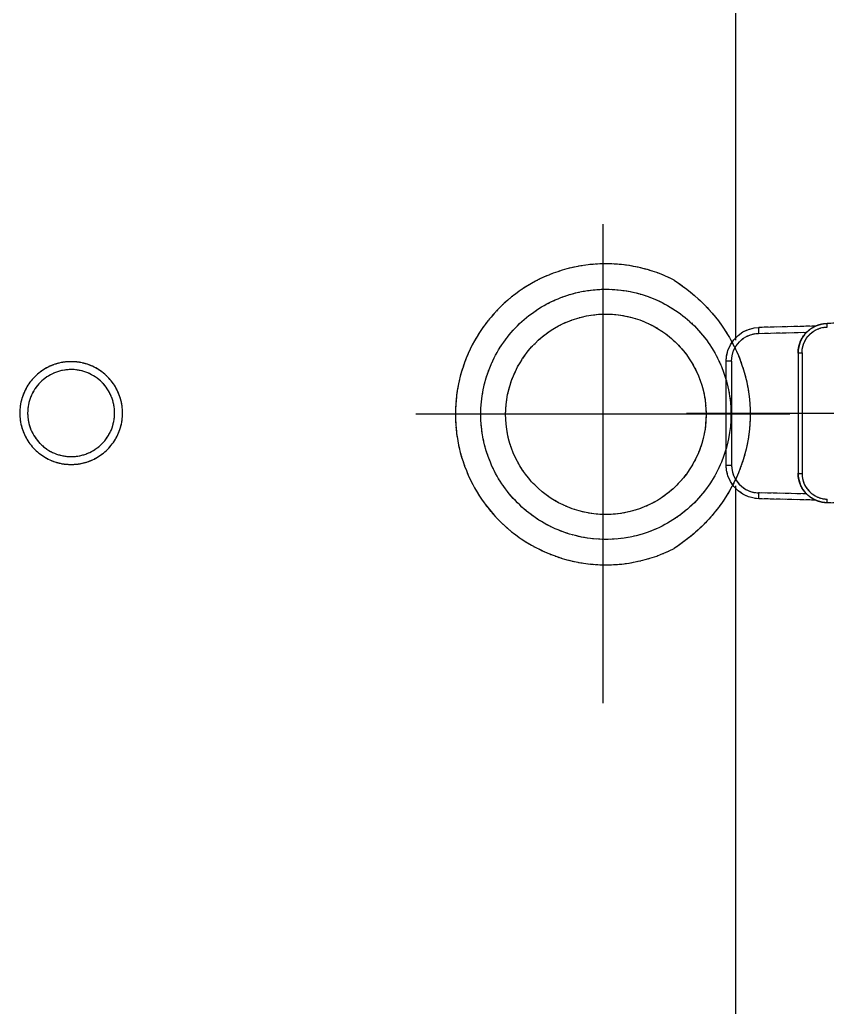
# Model space of a CAD drawing. Header units: millimetres. Extents: x 18456 to 179493, y -203649 to 469211.
# Drawn here: x 116801.9 to 117006.2, y 124238.7 to 124488.4 of the extents above; entities that cross this region are included whole.
import ezdxf

# ---------------------------------------------------------------- set-up
doc = ezdxf.new("R2010")
doc.units = ezdxf.units.MM
doc.linetypes.add('X-평면도(기본형)$0$HIDDENX2', pattern=[0.75, 0.5, -0.25])
doc.layers.add('X-평면도(기본형)$0$FUR', color=6, linetype='Continuous', true_color=0xff00ff)
doc.layers.add('X-평면도(기본형)$0$KITC', color=6, linetype='Continuous', true_color=0xff00ff)

# ---------------------------------------------------------------- blocks, each defined once
blk = doc.blocks.new('X-평면도(기본형)$0$SB1703 1500')
at = {"layer": 'X-평면도(기본형)$0$FUR', "color": 8, "linetype": 'X-평면도(기본형)$0$HIDDENX2', "ltscale": 2, "true_color": 0x808080}
for p, q in [((240.21, 447.75), (240.21, 326.63)), ((109.04, 423.98), (183.45, 422.68)), ((183.43, 421.76), (183.45, 422.68)), ((186.37, 422), (200.73, 421.66)), ((200.82, 420.16), (188.59, 420.45)), ((200.73, 421.66), (200.73, 421.66)), ((207.63, 413.15), (207.63, 386.84)), ((207.63, 413.15), (209, 413.15)), ((209, 386.84), (209, 413.15)), ((219, 400), (58.51, 400)), ((192.93, 399.69), (287.5, 399.69)), ((209, 386.84), (207.63, 386.84)), ((188.59, 379.54), (200.82, 379.83)), ((109.04, 376.01), (183.45, 377.31)), ((183.45, 377.31), (183.43, 378.23)), ((186.38, 377.99), (200.73, 378.33)), ((200.73, 378.33), (200.73, 378.33))]:
    blk.add_line(p, q, dxfattribs=at)
at = {"layer": 'X-평면도(기본형)$0$FUR', "color": 8, "true_color": 0x808080}
for p, q in [((240.21, 447.75), (240.21, 326.63)), ((109.04, 423.98), (183.45, 422.68)), ((183.43, 421.76), (183.45, 422.68)), ((186.37, 422), (200.73, 421.66)), ((200.82, 420.16), (188.59, 420.45)), ((200.73, 421.66), (200.73, 421.66)), ((207.63, 413.15), (209, 413.15)), ((207.63, 413.15), (207.63, 386.84)), ((209, 386.84), (209, 413.15)), ((192.93, 399.69), (287.5, 399.69)), ((209, 386.84), (207.63, 386.84)), ((188.59, 379.54), (200.82, 379.83)), ((109.04, 376.01), (183.45, 377.31)), ((183.45, 377.31), (183.43, 378.23)), ((186.38, 377.99), (200.73, 378.33)), ((200.73, 378.33), (200.73, 378.33))]:
    blk.add_line(p, q, dxfattribs=at)
at = {"layer": 'X-평면도(기본형)$0$FUR', "color": 1, "true_color": 0xff0000}
blk.add_line((219, 400), (58.51, 400), dxfattribs=at)
at = {"layer": 'X-평면도(기본형)$0$FUR', "color": 8, "true_color": 0x808080}
for points in [[(209, 413.15), (208.91, 414.39), (208.55, 415.86), (207.94, 417.25), (207.09, 418.53), (206.01, 419.63), (204.76, 420.52), (203.38, 421.16), (201.94, 421.54), (200.73, 421.66)], [(200.73, 378.33), (201.94, 378.45), (203.38, 378.83), (204.76, 379.48), (206.01, 380.36), (207.09, 381.46), (207.94, 382.74), (208.55, 384.13), (208.91, 385.6), (209, 386.84)]]:
    blk.add_lwpolyline(points, dxfattribs=at)
at = {"layer": 'X-평면도(기본형)$0$FUR', "color": 8, "linetype": 'X-평면도(기본형)$0$HIDDENX2', "ltscale": 2, "true_color": 0x808080}
for points in [[(209, 413.15), (208.91, 414.39), (208.55, 415.86), (207.94, 417.25), (207.09, 418.53), (206.01, 419.63), (204.76, 420.52), (203.38, 421.16), (201.94, 421.54), (200.73, 421.66)], [(200.73, 378.33), (201.94, 378.45), (203.38, 378.83), (204.76, 379.48), (206.01, 380.36), (207.09, 381.46), (207.94, 382.74), (208.55, 384.13), (208.91, 385.6), (209, 386.84)]]:
    blk.add_lwpolyline(points, dxfattribs=at)
at = {"layer": 'X-평면도(기본형)$0$FUR', "color": 8, "true_color": 0x808080}
for centre, radius, start, end in [((183.32, 415.54), 7.15, 88.276, 88.9998), ((183.32, 415.54), 7.14, 88.2729, 88.9998), ((183.31, 415.28), 7.41, 76.0513, 88.2014), ((183.31, 415.28), 7.41, 76.0456, 88.1975), ((183.26, 415.05), 7.64, 70.683, 76.0796), ((183.26, 415.06), 7.64, 70.6866, 76.0846), ((183.23, 415), 7.7, 63.6918, 70.6825), ((183.24, 415), 7.7, 63.6944, 70.6861), ((183.25, 415.03), 7.66, 56.9801, 63.6968), ((183.25, 415.03), 7.66, 56.9778, 63.6942), ((183.33, 415.15), 7.52, 51.1523, 56.9797), ((183.33, 415.15), 7.52, 51.1482, 56.9774), ((183.48, 415.33), 7.28, 42.7139, 51.1588), ((183.48, 415.34), 7.28, 42.7041, 51.1547), ((183.46, 415.32), 7.31, 38.0314, 42.6734), ((183.27, 415.18), 7.53, 27.7438, 37.9881), ((183.18, 415.13), 7.64, 25.3775, 27.7611), ((183.47, 384.65), 7.28, 313.8722, 322.1013), ((183.47, 384.64), 7.28, 313.8786, 322.1129), ((183.31, 384.77), 7.49, 322.1003, 326.1652), ((183.18, 384.86), 7.64, 326.1793, 334.6853), ((183.13, 384.88), 7.69, 334.6778, 336.8234), ((183.32, 384.69), 7.38, 271.0244, 283.9194), ((183.32, 384.68), 7.38, 271.0251, 283.9268), ((183.27, 384.9), 7.59, 283.8619, 287.9348), ((183.27, 384.89), 7.59, 283.856, 287.9302), ((183.25, 384.96), 7.66, 287.9411, 296.3217), ((183.25, 384.96), 7.66, 287.9367, 296.3191), ((183.27, 384.93), 7.63, 296.3221, 301.0478), ((183.27, 384.93), 7.63, 296.3194, 301.046), ((183.33, 384.83), 7.51, 301.037, 308.9481), ((183.33, 384.83), 7.51, 301.0385, 308.9511), ((183.45, 384.68), 7.31, 308.9625, 313.8324)]:
    blk.add_arc(centre, radius, start, end, dxfattribs=at)
at = {"layer": 'X-평면도(기본형)$0$FUR', "color": 8, "linetype": 'X-평면도(기본형)$0$HIDDENX2', "ltscale": 2, "true_color": 0x808080}
for centre, radius, start, end in [((183.32, 415.54), 7.15, 88.276, 88.9998), ((183.32, 415.54), 7.14, 88.2729, 88.9998), ((183.31, 415.28), 7.41, 76.0513, 88.2014), ((183.31, 415.28), 7.41, 76.0456, 88.1975), ((183.26, 415.05), 7.64, 70.683, 76.0796), ((183.26, 415.06), 7.64, 70.6866, 76.0846), ((183.23, 415), 7.7, 63.6918, 70.6825), ((183.24, 415), 7.7, 63.6944, 70.6861), ((183.25, 415.03), 7.66, 56.9801, 63.6968), ((183.25, 415.03), 7.66, 56.9778, 63.6942), ((183.33, 415.15), 7.52, 51.1523, 56.9797), ((183.33, 415.15), 7.52, 51.1482, 56.9774), ((183.48, 415.33), 7.28, 42.7139, 51.1588), ((183.48, 415.34), 7.28, 42.7041, 51.1547), ((183.46, 415.32), 7.31, 38.0314, 42.6734), ((183.27, 415.18), 7.53, 27.7438, 37.9881), ((183.18, 415.13), 7.64, 25.3775, 27.7611), ((183.47, 384.65), 7.28, 313.8722, 322.1013), ((183.47, 384.64), 7.28, 313.8786, 322.1129), ((183.31, 384.77), 7.49, 322.1003, 326.1652), ((183.18, 384.86), 7.64, 326.1793, 334.6853), ((183.13, 384.88), 7.69, 334.6778, 336.8234), ((183.32, 384.69), 7.38, 271.0244, 283.9194), ((183.32, 384.68), 7.38, 271.0251, 283.9268), ((183.27, 384.9), 7.59, 283.8619, 287.9348), ((183.27, 384.89), 7.59, 283.856, 287.9302), ((183.25, 384.96), 7.66, 287.9411, 296.3217), ((183.25, 384.96), 7.66, 287.9367, 296.3191), ((183.27, 384.93), 7.63, 296.3221, 301.0478), ((183.27, 384.93), 7.63, 296.3194, 301.046), ((183.33, 384.83), 7.51, 301.037, 308.9481), ((183.33, 384.83), 7.51, 301.0385, 308.9511), ((183.45, 384.68), 7.31, 308.9625, 313.8324)]:
    blk.add_arc(centre, radius, start, end, dxfattribs=at)
for points, knots in [([(206.53, 418.4), (206.53, 489.73), (206.53, 536.18), (206.53, 602.15), (206.53, 621.73), (206.53, 641.36)], [0, 0, 0, 0, 0.702633, 0.702633, 1, 1, 1, 1]), ([(222.12, 433.59), (224.99, 435.06), (228.1, 436.18), (234.41, 437.56), (237.66, 437.86), (244.16, 437.6), (247.34, 437.07), (253.56, 435.19), (256.55, 433.85), (262.05, 430.48), (264.63, 428.41), (269.1, 423.76), (271.05, 421.14), (275.82, 412.63), (277.5, 406.21), (277.49, 396.39), (277.07, 393.19), (275.44, 386.93), (274.21, 383.87), (271.05, 378.25), (269.09, 375.6), (264.61, 370.94), (262.08, 368.92), (256.51, 365.51), (253.57, 364.19), (247.37, 362.32), (244.12, 361.77), (237.68, 361.52), (234.39, 361.82), (228.08, 363.21), (225.02, 364.3), (222.12, 365.78)], [0, 0, 0, 0, 0.0625, 0.0625, 0.125, 0.125, 0.1875, 0.1875, 0.25, 0.25, 0.3125, 0.3125, 0.375, 0.375, 0.5, 0.5, 0.5625, 0.5625, 0.625, 0.625, 0.6875, 0.6875, 0.75, 0.75, 0.8125, 0.8125, 0.875, 0.875, 0.9375, 0.9375, 1, 1, 1, 1]), ([(222.12, 433.59), (219.27, 431.72), (216.6, 429.55), (211.9, 424.69), (209.86, 422.02), (206.46, 416.13), (205.15, 412.99), (203.39, 406.5), (202.93, 403.07), (202.93, 396.33), (203.38, 392.94), (205.15, 386.39), (206.45, 383.28), (211.55, 374.44), (216.42, 369.53), (222.12, 365.78)], [0, 0, 0, 0, 0.125, 0.125, 0.25, 0.25, 0.375, 0.375, 0.5, 0.5, 0.625, 0.625, 0.75, 0.75, 1, 1, 1, 1]), ([(271.07, 399.69), (271.07, 395.51), (270.24, 391.36), (267.07, 383.74), (264.7, 380.22), (258.88, 374.39), (255.35, 372.03), (247.73, 368.88), (243.58, 368.05), (235.29, 368.04), (231.18, 368.86), (223.45, 372.05), (219.98, 374.39), (215.58, 378.8), (214.28, 380.4), (211.99, 383.83), (210.99, 385.69), (208.62, 391.41), (207.79, 395.57), (207.79, 403.81), (208.62, 407.97), (211.78, 415.59), (214.12, 419.11), (219.97, 424.98), (223.45, 427.32), (231.17, 430.51), (235.28, 431.33), (241.51, 431.33), (243.56, 431.12), (247.61, 430.32), (249.63, 429.71), (255.36, 427.35), (258.88, 424.99), (264.71, 419.16), (267.07, 415.63), (270.24, 408.02), (271.07, 403.87), (271.07, 399.69)], [0, 0, 0, 0, 0.0625, 0.0625, 0.125, 0.125, 0.1875, 0.1875, 0.25, 0.25, 0.3125, 0.3125, 0.375, 0.375, 0.40625, 0.40625, 0.4375, 0.4375, 0.5, 0.5, 0.5625, 0.5625, 0.625, 0.625, 0.6875, 0.6875, 0.75, 0.75, 0.78125, 0.78125, 0.8125, 0.8125, 0.875, 0.875, 0.9375, 0.9375, 1, 1, 1, 1]), ([(264.79, 399.69), (264.79, 396.34), (264.13, 393.04), (261.58, 386.91), (259.69, 384.09), (255.02, 379.41), (252.19, 377.52), (246.09, 375), (242.76, 374.33), (236.14, 374.33), (232.82, 374.99), (226.67, 377.52), (223.88, 379.38), (219.14, 384.12), (217.28, 386.92), (214.73, 393.06), (214.08, 396.38), (214.08, 402.99), (214.74, 406.33), (217.26, 412.43), (219.15, 415.26), (223.82, 419.94), (226.63, 421.83), (232.77, 424.38), (236.06, 425.04), (242.76, 425.05), (246.05, 424.39), (252.2, 421.85), (255.02, 419.97), (262.03, 412.95), (264.79, 406.39), (264.79, 399.69)], [0, 0, 0, 0, 0.0625, 0.0625, 0.125, 0.125, 0.1875, 0.1875, 0.25, 0.25, 0.3125, 0.3125, 0.375, 0.375, 0.4375, 0.4375, 0.5, 0.5, 0.5625, 0.5625, 0.625, 0.625, 0.6875, 0.6875, 0.75, 0.75, 0.8125, 0.8125, 0.875, 0.875, 1, 1, 1, 1]), ([(189.82, 415.24), (189.82, 416.08), (189.48, 417.77), (188.08, 419.93), (185.95, 421.37), (184.27, 421.74), (183.43, 421.76)], [0, 0, 0, 0, 2.521464, 5.027022, 7.533951, 10.044092, 10.044092, 10.044092, 10.044092]), ([(189.21, 419.82), (189.72, 419.17), (190.53, 417.68), (190.82, 416.02), (190.82, 415.19)], [0, 0, 0, 0, 2.480433, 4.973568, 4.973568, 4.973568, 4.973568]), ([(200.73, 421.66), (200.74, 421.66), (200.76, 421.61), (200.78, 421.54), (200.8, 421.39), (200.81, 421.2), (200.82, 420.96), (200.83, 420.61), (200.83, 420.34), (200.82, 420.16)], [0, 0, 0, 0, 0.035197, 0.120057, 0.262677, 0.459644, 0.700249, 0.967455, 1.513853, 1.513853, 1.513853, 1.513853]), ([(207.63, 413.15), (207.63, 414.05), (207.28, 415.86), (205.77, 418.17), (203.52, 419.74), (201.72, 420.14), (200.82, 420.16)], [0, 0, 0, 0, 2.692098, 5.381452, 8.06689, 10.749462, 10.749462, 10.749462, 10.749462]), ([(190.82, 415.19), (190.82, 415.74), (190.69, 416.85), (190.32, 417.91), (190.08, 418.41)], [0, 0, 0, 0, 1.66529, 3.323723, 3.323723, 3.323723, 3.323723]), ([(189.82, 415.24), (189.82, 413.94), (189.82, 408.86), (189.82, 403.78), (189.82, 400)], [0, 0, 0, 0, 3.903187, 15.245706, 15.245706, 15.245706, 15.245706]), ([(190.82, 415.19), (190.82, 415.19), (190.79, 415.2), (190.74, 415.21), (190.64, 415.22), (190.52, 415.23), (190.36, 415.23), (190.13, 415.24), (189.94, 415.24), (189.82, 415.24)], [0, 0, 0, 0, 0.019403, 0.07344, 0.166472, 0.296402, 0.456409, 0.635285, 1.003285, 1.003285, 1.003285, 1.003285]), ([(190.82, 415.19), (190.82, 413.92), (190.82, 408.86), (190.82, 403.79), (190.82, 400)], [0, 0, 0, 0, 3.795191, 15.191267, 15.191267, 15.191267, 15.191267]), ([(361.7, 400), (361.72, 400.63), (361.77, 401.87), (362.19, 403.68), (362.83, 405.42), (363.72, 407.05), (364.84, 408.54), (366.16, 409.87), (367.65, 410.98), (369.28, 411.87), (371.02, 412.51), (372.83, 412.93), (374.07, 412.98), (374.7, 413)], [0, 0, 0, 0, 0.091511, 0.182213, 0.272587, 0.363068, 0.454107, 0.545882, 0.636923, 0.727407, 0.817784, 0.908489, 1, 1, 1, 1]), ([(374.7, 413), (375.32, 412.98), (376.56, 412.93), (378.38, 412.51), (380.11, 411.87), (381.74, 410.98), (383.24, 409.86), (384.56, 408.54), (385.67, 407.05), (386.56, 405.42), (387.21, 403.68), (387.62, 401.87), (387.67, 400.63), (387.7, 400)], [0, 0, 0, 0, 0.091514, 0.182222, 0.272602, 0.363089, 0.454133, 0.545911, 0.636951, 0.727431, 0.817801, 0.908498, 1, 1, 1, 1]), ([(363.7, 400), (363.7, 401.44), (363.98, 402.89), (365.09, 405.55), (365.9, 406.77), (367.93, 408.8), (369.16, 409.62), (371.83, 410.72), (373.26, 411.01), (376.13, 411.01), (377.58, 410.72), (380.24, 409.61), (381.46, 408.8), (383.49, 406.77), (384.31, 405.54), (385.13, 403.55), (385.55, 402.18), (385.7, 400.73), (385.7, 400.01)], [0, 0, 0, 0, 0.125, 0.125, 0.25, 0.25, 0.375, 0.375, 0.5, 0.5, 0.625, 0.625, 0.75, 0.75, 0.875, 0.875, 0.9375, 1, 1, 1, 1]), ([(189.82, 400), (189.82, 398.75), (189.82, 393.67), (189.82, 388.58), (189.82, 384.75)], [0, 0, 0, 0, 3.745567, 15.245707, 15.245707, 15.245707, 15.245707]), ([(190.82, 400), (190.82, 398.73), (190.82, 393.67), (190.82, 388.6), (190.82, 384.81)], [0, 0, 0, 0, 3.799207, 15.189202, 15.189202, 15.189202, 15.189202]), ([(374.7, 387), (374.07, 387.03), (372.83, 387.08), (371.02, 387.49), (369.28, 388.14), (367.65, 389.03), (366.16, 390.14), (364.84, 391.46), (363.72, 392.96), (362.83, 394.58), (362.19, 396.32), (361.77, 398.14), (361.72, 399.38), (361.7, 400)], [0, 0, 0, 0, 0.091511, 0.182216, 0.272593, 0.363077, 0.454118, 0.545893, 0.636932, 0.727413, 0.817787, 0.90849, 1, 1, 1, 1]), ([(385.7, 400.01), (385.7, 399.29), (385.56, 397.85), (385.13, 396.46), (384.3, 394.46), (383.49, 393.25), (381.46, 391.21), (380.23, 390.39), (377.57, 389.29), (376.14, 389.01), (373.26, 389), (371.81, 389.29), (369.15, 390.4), (367.94, 391.21), (365.9, 393.24), (365.08, 394.47), (363.98, 397.14), (363.7, 398.57), (363.7, 400)], [0, 0, 0, 0, 0.0625, 0.125, 0.125, 0.25, 0.25, 0.375, 0.375, 0.5, 0.5, 0.625, 0.625, 0.75, 0.75, 0.875, 0.875, 1, 1, 1, 1]), ([(387.7, 400), (387.67, 399.38), (387.62, 398.14), (387.21, 396.32), (386.56, 394.58), (385.67, 392.96), (384.56, 391.46), (383.24, 390.14), (381.74, 389.03), (380.11, 388.14), (378.38, 387.49), (376.56, 387.08), (375.32, 387.03), (374.7, 387)], [0, 0, 0, 0, 0.091502, 0.182199, 0.272569, 0.363049, 0.454089, 0.545867, 0.636911, 0.727398, 0.817779, 0.908486, 1, 1, 1, 1]), ([(189.82, 384.75), (189.82, 383.91), (189.48, 382.23), (188.08, 380.07), (185.95, 378.62), (184.27, 378.25), (183.43, 378.23)], [0, 0, 0, 0, 2.50934, 5.019222, 7.530814, 10.043744, 10.043744, 10.043744, 10.043744]), ([(190.82, 384.81), (190.82, 383.98), (190.53, 382.31), (189.72, 380.83), (189.22, 380.18)], [0, 0, 0, 0, 2.48316, 4.966039, 4.966039, 4.966039, 4.966039]), ([(190.82, 384.81), (190.82, 384.8), (190.79, 384.79), (190.74, 384.78), (190.64, 384.77), (190.52, 384.76), (190.36, 384.76), (190.13, 384.75), (189.94, 384.75), (189.82, 384.75)], [0, 0, 0, 0, 0.019337, 0.07345, 0.166798, 0.296412, 0.456313, 0.635296, 1.003294, 1.003294, 1.003294, 1.003294]), ([(190.2, 381.85), (190.3, 382.09), (190.66, 383.03), (190.82, 384.05), (190.82, 384.81)], [0, 0, 0, 0, 0.758637, 3.024836, 3.024836, 3.024836, 3.024836]), ([(207.63, 386.84), (207.63, 385.94), (207.28, 384.13), (205.77, 381.82), (203.52, 380.25), (201.72, 379.85), (200.82, 379.83)], [0, 0, 0, 0, 2.692042, 5.381467, 8.066976, 10.749493, 10.749493, 10.749493, 10.749493]), ([(200.82, 379.83), (200.83, 379.65), (200.83, 379.38), (200.82, 379.03), (200.81, 378.79), (200.8, 378.6), (200.78, 378.46), (200.76, 378.38), (200.74, 378.33), (200.73, 378.33)], [0, 0, 0, 0, 0.546403, 0.813611, 1.054218, 1.251184, 1.393803, 1.47866, 1.513854, 1.513854, 1.513854, 1.513854]), ([(206.53, 158.64), (206.53, 178.27), (206.53, 197.85), (206.53, 263.82), (206.53, 310.27), (206.53, 381.6)], [0, 0, 0, 0, 0.297363, 0.297363, 1, 1, 1, 1])]:
    blk.add_open_spline(points, degree=3, knots=knots, dxfattribs=at)
at = {"layer": 'X-평면도(기본형)$0$FUR', "color": 8, "true_color": 0x808080}
for points, knots in [([(206.53, 418.4), (206.53, 489.73), (206.53, 536.18), (206.53, 602.15), (206.53, 621.73), (206.53, 641.36)], [0, 0, 0, 0, 0.702633, 0.702633, 1, 1, 1, 1]), ([(222.12, 433.59), (224.99, 435.06), (228.1, 436.18), (234.41, 437.56), (237.66, 437.86), (244.16, 437.6), (247.34, 437.07), (253.56, 435.19), (256.55, 433.85), (262.05, 430.48), (264.63, 428.41), (269.1, 423.76), (271.05, 421.14), (275.82, 412.63), (277.5, 406.21), (277.49, 396.39), (277.07, 393.19), (275.44, 386.93), (274.21, 383.87), (271.05, 378.25), (269.09, 375.6), (264.61, 370.94), (262.08, 368.92), (256.51, 365.51), (253.57, 364.19), (247.37, 362.32), (244.12, 361.77), (237.68, 361.52), (234.39, 361.82), (228.08, 363.21), (225.02, 364.3), (222.12, 365.78)], [0, 0, 0, 0, 0.0625, 0.0625, 0.125, 0.125, 0.1875, 0.1875, 0.25, 0.25, 0.3125, 0.3125, 0.375, 0.375, 0.5, 0.5, 0.5625, 0.5625, 0.625, 0.625, 0.6875, 0.6875, 0.75, 0.75, 0.8125, 0.8125, 0.875, 0.875, 0.9375, 0.9375, 1, 1, 1, 1]), ([(222.12, 433.59), (219.27, 431.72), (216.6, 429.55), (211.9, 424.69), (209.86, 422.02), (206.46, 416.13), (205.15, 412.99), (203.39, 406.5), (202.93, 403.07), (202.93, 396.33), (203.38, 392.94), (205.15, 386.39), (206.45, 383.28), (211.55, 374.44), (216.42, 369.53), (222.12, 365.78)], [0, 0, 0, 0, 0.125, 0.125, 0.25, 0.25, 0.375, 0.375, 0.5, 0.5, 0.625, 0.625, 0.75, 0.75, 1, 1, 1, 1]), ([(271.07, 399.69), (271.07, 395.51), (270.24, 391.36), (267.07, 383.74), (264.7, 380.22), (258.88, 374.39), (255.35, 372.03), (247.73, 368.88), (243.58, 368.05), (235.29, 368.04), (231.18, 368.86), (223.45, 372.05), (219.98, 374.39), (215.58, 378.8), (214.28, 380.4), (211.99, 383.83), (210.99, 385.69), (208.62, 391.41), (207.79, 395.57), (207.79, 403.81), (208.62, 407.97), (211.78, 415.59), (214.12, 419.11), (219.97, 424.98), (223.45, 427.32), (231.17, 430.51), (235.28, 431.33), (241.51, 431.33), (243.56, 431.12), (247.61, 430.32), (249.63, 429.71), (255.36, 427.35), (258.88, 424.99), (264.71, 419.16), (267.07, 415.63), (270.24, 408.02), (271.07, 403.87), (271.07, 399.69)], [0, 0, 0, 0, 0.0625, 0.0625, 0.125, 0.125, 0.1875, 0.1875, 0.25, 0.25, 0.3125, 0.3125, 0.375, 0.375, 0.40625, 0.40625, 0.4375, 0.4375, 0.5, 0.5, 0.5625, 0.5625, 0.625, 0.625, 0.6875, 0.6875, 0.75, 0.75, 0.78125, 0.78125, 0.8125, 0.8125, 0.875, 0.875, 0.9375, 0.9375, 1, 1, 1, 1]), ([(264.79, 399.69), (264.79, 396.34), (264.13, 393.04), (261.58, 386.91), (259.69, 384.09), (255.02, 379.41), (252.19, 377.52), (246.09, 375), (242.76, 374.33), (236.14, 374.33), (232.82, 374.99), (226.67, 377.52), (223.88, 379.38), (219.14, 384.12), (217.28, 386.92), (214.73, 393.06), (214.08, 396.38), (214.08, 402.99), (214.74, 406.33), (217.26, 412.43), (219.15, 415.26), (223.82, 419.94), (226.63, 421.83), (232.77, 424.38), (236.06, 425.04), (242.76, 425.05), (246.05, 424.39), (252.2, 421.85), (255.02, 419.97), (262.03, 412.95), (264.79, 406.39), (264.79, 399.69)], [0, 0, 0, 0, 0.0625, 0.0625, 0.125, 0.125, 0.1875, 0.1875, 0.25, 0.25, 0.3125, 0.3125, 0.375, 0.375, 0.4375, 0.4375, 0.5, 0.5, 0.5625, 0.5625, 0.625, 0.625, 0.6875, 0.6875, 0.75, 0.75, 0.8125, 0.8125, 0.875, 0.875, 1, 1, 1, 1]), ([(189.82, 415.24), (189.82, 416.08), (189.48, 417.77), (188.08, 419.93), (185.95, 421.37), (184.27, 421.74), (183.43, 421.76)], [0, 0, 0, 0, 2.521464, 5.027022, 7.533951, 10.044092, 10.044092, 10.044092, 10.044092]), ([(189.21, 419.82), (189.72, 419.17), (190.53, 417.68), (190.82, 416.02), (190.82, 415.19)], [0, 0, 0, 0, 2.480433, 4.973568, 4.973568, 4.973568, 4.973568]), ([(200.73, 421.66), (200.74, 421.66), (200.76, 421.61), (200.78, 421.54), (200.8, 421.39), (200.81, 421.2), (200.82, 420.96), (200.83, 420.61), (200.83, 420.34), (200.82, 420.16)], [0, 0, 0, 0, 0.035197, 0.120057, 0.262677, 0.459644, 0.700249, 0.967455, 1.513853, 1.513853, 1.513853, 1.513853]), ([(207.63, 413.15), (207.63, 414.05), (207.28, 415.86), (205.77, 418.17), (203.52, 419.74), (201.72, 420.14), (200.82, 420.16)], [0, 0, 0, 0, 2.692098, 5.381452, 8.06689, 10.749462, 10.749462, 10.749462, 10.749462]), ([(190.82, 415.19), (190.82, 415.74), (190.69, 416.85), (190.32, 417.91), (190.08, 418.41)], [0, 0, 0, 0, 1.66529, 3.323723, 3.323723, 3.323723, 3.323723]), ([(189.82, 415.24), (189.82, 413.94), (189.82, 408.86), (189.82, 403.78), (189.82, 400)], [0, 0, 0, 0, 3.903187, 15.245706, 15.245706, 15.245706, 15.245706]), ([(190.82, 415.19), (190.82, 415.19), (190.79, 415.2), (190.74, 415.21), (190.64, 415.22), (190.52, 415.23), (190.36, 415.23), (190.13, 415.24), (189.94, 415.24), (189.82, 415.24)], [0, 0, 0, 0, 0.019403, 0.07344, 0.166472, 0.296402, 0.456409, 0.635285, 1.003285, 1.003285, 1.003285, 1.003285]), ([(190.82, 415.19), (190.82, 413.92), (190.82, 408.86), (190.82, 403.79), (190.82, 400)], [0, 0, 0, 0, 3.795191, 15.191267, 15.191267, 15.191267, 15.191267]), ([(361.7, 400), (361.72, 400.63), (361.77, 401.87), (362.19, 403.68), (362.83, 405.42), (363.72, 407.05), (364.84, 408.54), (366.16, 409.87), (367.65, 410.98), (369.28, 411.87), (371.02, 412.51), (372.83, 412.93), (374.07, 412.98), (374.7, 413)], [0, 0, 0, 0, 0.091511, 0.182213, 0.272587, 0.363068, 0.454107, 0.545882, 0.636923, 0.727407, 0.817784, 0.908489, 1, 1, 1, 1]), ([(374.7, 413), (375.32, 412.98), (376.56, 412.93), (378.38, 412.51), (380.11, 411.87), (381.74, 410.98), (383.24, 409.86), (384.56, 408.54), (385.67, 407.05), (386.56, 405.42), (387.21, 403.68), (387.62, 401.87), (387.67, 400.63), (387.7, 400)], [0, 0, 0, 0, 0.091514, 0.182222, 0.272602, 0.363089, 0.454133, 0.545911, 0.636951, 0.727431, 0.817801, 0.908498, 1, 1, 1, 1]), ([(363.7, 400), (363.7, 401.44), (363.98, 402.89), (365.09, 405.55), (365.9, 406.77), (367.93, 408.8), (369.16, 409.62), (371.83, 410.72), (373.26, 411.01), (376.13, 411.01), (377.58, 410.72), (380.24, 409.61), (381.46, 408.8), (383.49, 406.77), (384.31, 405.54), (385.13, 403.55), (385.55, 402.18), (385.7, 400.73), (385.7, 400.01)], [0, 0, 0, 0, 0.125, 0.125, 0.25, 0.25, 0.375, 0.375, 0.5, 0.5, 0.625, 0.625, 0.75, 0.75, 0.875, 0.875, 0.9375, 1, 1, 1, 1]), ([(189.82, 400), (189.82, 398.75), (189.82, 393.67), (189.82, 388.58), (189.82, 384.75)], [0, 0, 0, 0, 3.745567, 15.245707, 15.245707, 15.245707, 15.245707]), ([(190.82, 400), (190.82, 398.73), (190.82, 393.67), (190.82, 388.6), (190.82, 384.81)], [0, 0, 0, 0, 3.799207, 15.189202, 15.189202, 15.189202, 15.189202]), ([(374.7, 387), (374.07, 387.03), (372.83, 387.08), (371.02, 387.49), (369.28, 388.14), (367.65, 389.03), (366.16, 390.14), (364.84, 391.46), (363.72, 392.96), (362.83, 394.58), (362.19, 396.32), (361.77, 398.14), (361.72, 399.38), (361.7, 400)], [0, 0, 0, 0, 0.091511, 0.182216, 0.272593, 0.363077, 0.454118, 0.545893, 0.636932, 0.727413, 0.817787, 0.90849, 1, 1, 1, 1]), ([(385.7, 400.01), (385.7, 399.29), (385.56, 397.85), (385.13, 396.46), (384.3, 394.46), (383.49, 393.25), (381.46, 391.21), (380.23, 390.39), (377.57, 389.29), (376.14, 389.01), (373.26, 389), (371.81, 389.29), (369.15, 390.4), (367.94, 391.21), (365.9, 393.24), (365.08, 394.47), (363.98, 397.14), (363.7, 398.57), (363.7, 400)], [0, 0, 0, 0, 0.0625, 0.125, 0.125, 0.25, 0.25, 0.375, 0.375, 0.5, 0.5, 0.625, 0.625, 0.75, 0.75, 0.875, 0.875, 1, 1, 1, 1]), ([(387.7, 400), (387.67, 399.38), (387.62, 398.14), (387.21, 396.32), (386.56, 394.58), (385.67, 392.96), (384.56, 391.46), (383.24, 390.14), (381.74, 389.03), (380.11, 388.14), (378.38, 387.49), (376.56, 387.08), (375.32, 387.03), (374.7, 387)], [0, 0, 0, 0, 0.091502, 0.182199, 0.272569, 0.363049, 0.454089, 0.545867, 0.636911, 0.727398, 0.817779, 0.908486, 1, 1, 1, 1]), ([(189.82, 384.75), (189.82, 383.91), (189.48, 382.23), (188.08, 380.07), (185.95, 378.62), (184.27, 378.25), (183.43, 378.23)], [0, 0, 0, 0, 2.50934, 5.019222, 7.530814, 10.043744, 10.043744, 10.043744, 10.043744]), ([(190.82, 384.81), (190.82, 383.98), (190.53, 382.31), (189.72, 380.83), (189.22, 380.18)], [0, 0, 0, 0, 2.48316, 4.966039, 4.966039, 4.966039, 4.966039]), ([(190.82, 384.81), (190.82, 384.8), (190.79, 384.79), (190.74, 384.78), (190.64, 384.77), (190.52, 384.76), (190.36, 384.76), (190.13, 384.75), (189.94, 384.75), (189.82, 384.75)], [0, 0, 0, 0, 0.019337, 0.07345, 0.166798, 0.296412, 0.456313, 0.635296, 1.003294, 1.003294, 1.003294, 1.003294]), ([(190.2, 381.85), (190.3, 382.09), (190.66, 383.03), (190.82, 384.05), (190.82, 384.81)], [0, 0, 0, 0, 0.758637, 3.024836, 3.024836, 3.024836, 3.024836]), ([(207.63, 386.84), (207.63, 385.94), (207.28, 384.13), (205.77, 381.82), (203.52, 380.25), (201.72, 379.85), (200.82, 379.83)], [0, 0, 0, 0, 2.692042, 5.381467, 8.066976, 10.749493, 10.749493, 10.749493, 10.749493]), ([(200.82, 379.83), (200.83, 379.65), (200.83, 379.38), (200.82, 379.03), (200.81, 378.79), (200.8, 378.6), (200.78, 378.46), (200.76, 378.38), (200.74, 378.33), (200.73, 378.33)], [0, 0, 0, 0, 0.546403, 0.813611, 1.054218, 1.251184, 1.393803, 1.47866, 1.513854, 1.513854, 1.513854, 1.513854]), ([(206.53, 158.64), (206.53, 178.27), (206.53, 197.85), (206.53, 263.82), (206.53, 310.27), (206.53, 381.6)], [0, 0, 0, 0, 0.297363, 0.297363, 1, 1, 1, 1])]:
    blk.add_open_spline(points, degree=3, knots=knots, dxfattribs=at)
blk = doc.blocks.new('X-평면도(기본형)$0$ba15002200')
at = {"layer": 'X-평면도(기본형)$0$FUR'}
blk.add_blockref('X-평면도(기본형)$0$SB1703 1500', (0, 1400), dxfattribs=at)

msp = doc.modelspace()

# ---------------------------------------------------------------- block references
at = {"layer": 'X-평면도(기본형)$0$KITC', "xscale": -1}
msp.add_blockref('X-평면도(기본형)$0$ba15002200', (117189.63, 122588.95), dxfattribs=at)

doc.saveas('drawing.dxf')
